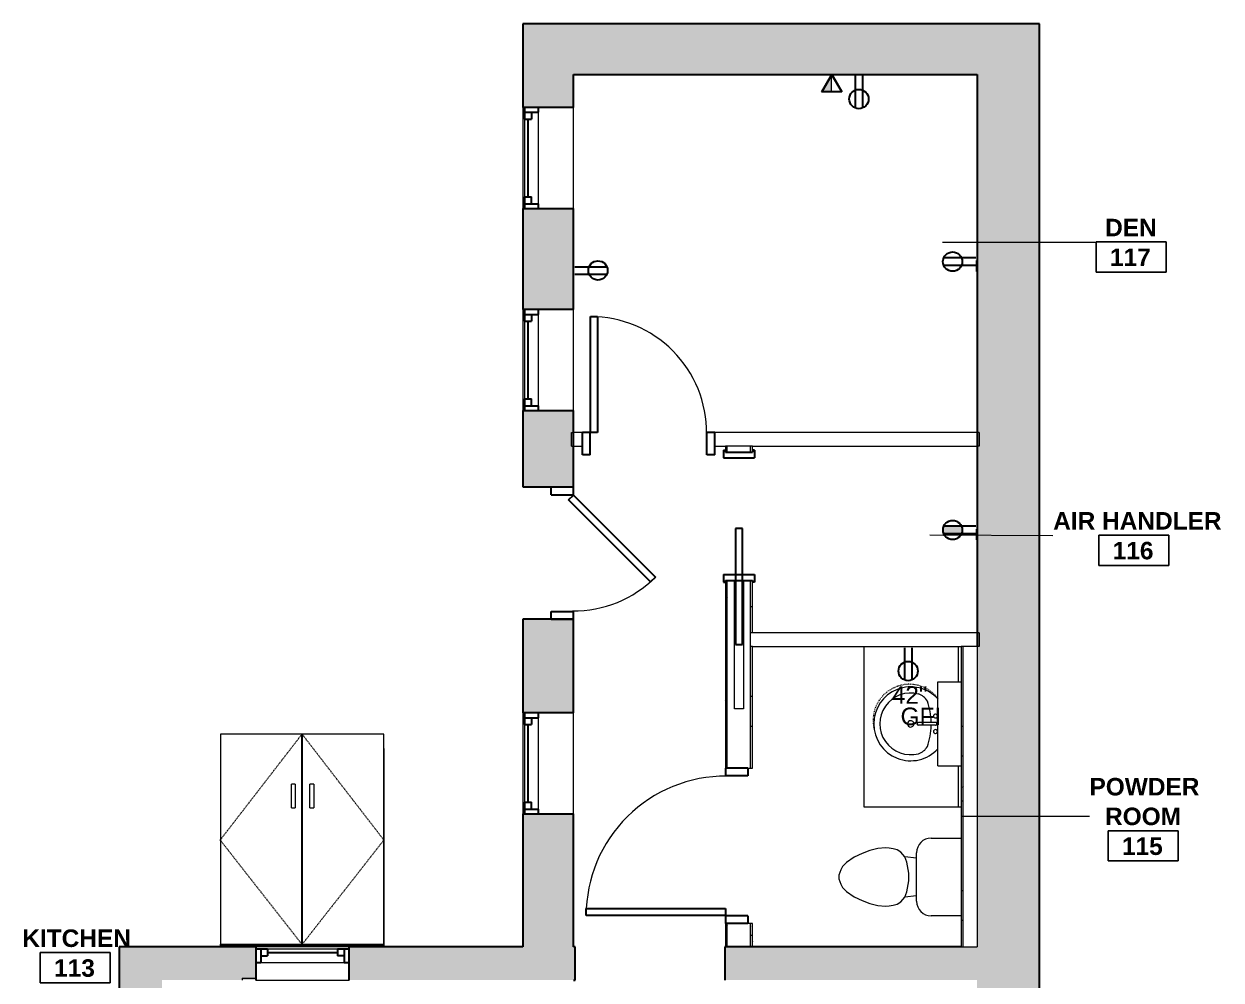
# Model space of a CAD drawing. Header units: inches. Extents: x -545 to 1062, y -2066 to -1239.
# Drawn here: x 753.8 to 1061.7, y -1670.4 to -1424.6 of the extents above; entities that cross this region are included whole.
import ezdxf

# ---------------------------------------------------------------- set-up
doc = ezdxf.new("R2010")
doc.units = ezdxf.units.IN
doc.header["$MEASUREMENT"] = 0
doc.linetypes.add('Dash', pattern=[0.25, 0.125, -0.125])
doc.linetypes.add('Dash dot dot', pattern=[0.8125, 0.25, -0.1875, 0, -0.1875, 0, -0.1875])
for name, color, linetype, lineweight in [('A-ANNO-NOTE', 131, 'Continuous', 40), ('A-AREA-IDEN', 2, 'Continuous', 9), ('A-DOOR', 31, 'Continuous', 18), ('A-DOOR-FRAM', 31, 'Continuous', 30), ('A-GENM', 13, 'Continuous', 18), ('A-GENM-HDLN', 13, 'Continuous', 18), ('A-GLAZ', 151, 'Continuous', 18), ('A-WALL', 113, 'Continuous', 18), ('A-WALL-PATT', 111, 'Continuous', 18), ('E-ELEC-FIXT', 91, 'Continuous', 9), ('G-ANNO-TEXT', 231, 'Continuous', 9), ('I-WALL', 2, 'Continuous', 18), ('P-SANR-FIXT', 6, 'Continuous', 9), ('Q-CASE', 31, 'Continuous', 9), ('Q-SPCQ', 91, 'Continuous', 9), ('S-STRS', 31, 'Continuous', 18)]:
    doc.layers.add(name, color=color, linetype=linetype, lineweight=lineweight)
doc.styles.add('Swis721 Lt BT', font='swissl.ttf', dxfattribs={"height": 4.5})
doc.styles.add('Swis721 Lt BT_B_1', font='', dxfattribs={"height": 4.5})
doc.styles.get('Swis721 Lt BT_B_1').set_extended_font_data('Swis721 Lt BT', bold=True)
pattern_1 = [(0, (0, 0), (15.36, 3.84), [0.634, -10.886, 0.634, -10.886, -61.44]), (0, (0, 0), (15.36, 3.84), [-23.04, 0.634, -22.406, 0.634, -10.886, -26.88]), (0, (0, 0), (15.36, 3.84), [-57.6, 0.634, -7.046, 0.634, -18.566]), (120, (5.76, 1.92), (-11.0055376, 11.38215), [0.634, -10.886, 0.634, -10.886, -61.44]), (120, (5.76, 1.92), (-11.0055376, 11.38215), [-23.04, 0.634, -22.406, 0.634, -10.886, -26.88]), (120, (5.76, 1.92), (-11.0055376, 11.38215), [-57.6, 0.634, -7.046, 0.634, -18.566]), (240, (7.68, 9.6), (-4.3544624, -15.22215), [0.634, -10.886, 0.634, -10.886, -61.44]), (240, (7.68, 9.6), (-4.3544624, -15.22215), [-23.04, 0.634, -22.406, 0.634, -10.886, -26.88]), (240, (7.68, 9.6), (-4.3544624, -15.22215), [-57.6, 0.634, -7.046, 0.634, -18.566])]

# ---------------------------------------------------------------- blocks, each defined once
blk = doc.blocks.new('Single Flush - D1 2_6_ X 8_ - NOT FR-6103073-1ST FLOOR - POWER _ SIGNAL')
at = {"layer": 'A-DOOR', "color": 8, "lineweight": 30}
for p, q in [((-7.41, -26.34), (13.67, -5.26)), ((13.67, -5.26), (14.91, -6.5)), ((14.91, -6.5), (-6.17, -27.58)), ((-6.17, -27.58), (-7.41, -26.34))]:
    blk.add_line(p, q, dxfattribs=at)
at = {"layer": 'A-DOOR', "lineweight": 9}
blk.add_arc((14.91, -6.5), 29.81, 179.5, 225, dxfattribs=at)
at = {"layer": 'A-DOOR-FRAM', "color": 8}
for p, q in [((-17, -0.75), (-17, -6.5)), ((-17, -0.75), (-15, -0.75)), ((-15, -0.75), (-15, -6.5)), ((15, -0.75), (15, -6.5)), ((15, -0.75), (17, -0.75)), ((17, -0.75), (17, -6.5)), ((-17, -6.5), (-15, -6.5)), ((15, -6.5), (17, -6.5))]:
    blk.add_line(p, q, dxfattribs=at)
blk = doc.blocks.new('Window-Double-Hung - 24_ x 5 1-5074222-1ST FLOOR - POWER _ SIGNAL')
at = {"layer": 'A-GLAZ', "color": 8, "lineweight": 30}
for p, q in [((-12, 4.25), (-12, -4.25)), ((-12, 3.75), (-9, 3.75)), ((-10.75, 3.75), (-10.75, 0.25)), ((-9, 3.75), (-9, 2)), ((9, 3.75), (12, 3.75)), ((9, 3.75), (9, 2)), ((10.75, 3.75), (10.75, 0.25)), ((12, -4.25), (12, 4.25)), ((-12, 0.25), (-10.75, 0.25)), ((-10.75, 2), (-9, 2)), ((-9, 2.875), (9, 2.875)), ((10.75, 2), (9, 2)), ((10.75, 0.25), (12, 0.25))]:
    blk.add_line(p, q, dxfattribs=at)
at = {"layer": 'A-GLAZ'}
for p, q in [((12, 4.25), (-12, 4.25)), ((-12, -4.25), (12, -4.25))]:
    blk.add_line(p, q, dxfattribs=at)
at = {"layer": 'A-GLAZ', "lineweight": 9}
for p, q in [((-9, 3.75), (9, 3.75)), ((-10.75, 0.25), (10.75, 0.25))]:
    blk.add_line(p, q, dxfattribs=at)
blk = doc.blocks.new('Window-Double-Hung - 26_ x 52_-5130561-1ST FLOOR - POWER _ SIGNAL')
at = {"layer": 'A-GLAZ', "color": 8, "lineweight": 30}
for p, q in [((-13, 6.5), (-13, -6.5)), ((13, -6.5), (13, 6.5)), ((-13, 6), (-10, 6)), ((-11.75, 6), (-11.75, 2.5)), ((-11.75, 4.25), (-10, 4.25)), ((-10, 6), (-10, 4.25)), ((-10, 5.125), (10, 5.125)), ((10, 6), (13, 6)), ((10, 6), (10, 4.25)), ((11.75, 4.25), (10, 4.25)), ((11.75, 6), (11.75, 2.5)), ((-13, 2.5), (-11.75, 2.5)), ((11.75, 2.5), (13, 2.5))]:
    blk.add_line(p, q, dxfattribs=at)
at = {"layer": 'A-GLAZ'}
for p, q in [((13, 6.5), (-13, 6.5)), ((-13, -6.5), (13, -6.5))]:
    blk.add_line(p, q, dxfattribs=at)
at = {"layer": 'A-GLAZ', "lineweight": 9}
for p, q in [((-10, 6), (10, 6)), ((-11.75, 2.5), (11.75, 2.5))]:
    blk.add_line(p, q, dxfattribs=at)
blk = doc.blocks.new('Single Flush - D1 3_ X 8_  - NOT FR-6103129-1ST FLOOR - POWER _ SIGNAL')
at = {"layer": 'A-DOOR', "lineweight": 30}
for p, q in [((16.15625, -3.5), (17.90625, -3.5)), ((16.15625, -39.3125), (16.15625, -3.5)), ((17.90625, -3.5), (17.90625, -39.3125)), ((17.90625, -39.3125), (16.15625, -39.3125))]:
    blk.add_line(p, q, dxfattribs=at)
at = {"layer": 'A-DOOR', "lineweight": 9}
blk.add_arc((17.90625, -3.5), 35.8125, 179.5, 270, dxfattribs=at)
at = {"layer": 'A-DOOR-FRAM'}
for p, q in [((-20, 2.25), (-20, -3.5)), ((-20, 2.25), (-18, 2.25)), ((-18, 2.25), (-18, -3.5)), ((18.000004, 2.25), (18.000004, -3.5)), ((18.000004, 2.25), (20.000004, 2.25)), ((20.000004, 2.25), (20.000004, -3.5)), ((-20, -3.5), (-18, -3.5)), ((18.000004, -3.5), (20.000004, -3.5))]:
    blk.add_line(p, q, dxfattribs=at)
blk = doc.blocks.new('Toilet-Domestic-3D - Toilet-Domestic-3D-V10-1ST FLOOR - POWER _ SIGNAL')
at = {"layer": 'P-SANR-FIXT'}
for p, q in [((-9.98, 11.75), (-9.98, 19.48)), ((9.98, 19.48), (9.98, 11.75)), ((6.25, 8.02), (-6.25, 8.02)), ((-4.86, 8.02), (-5.21, 5)), ((4.86, 8.02), (5.21, 5)), ((-6.4, 4), (-6.97, 3)), ((-5.21, 5), (-6.4, 4)), ((-3.84, 5.5), (-5.21, 5)), ((-1, 6), (-3.84, 5.5)), ((1, 6), (-1, 6)), ((3.84, 5.5), (1, 6)), ((5.21, 5), (3.84, 5.5)), ((6.4, 4), (5.21, 5)), ((6.97, 3), (6.4, 4)), ((-7.41, 1), (-7.5, 0)), ((-7.5, 0), (-7.33, -1.99)), ((-7.24, 2), (-7.41, 1)), ((-6.97, 3), (-7.24, 2)), ((7.24, 2), (6.97, 3)), ((7.41, 1), (7.24, 2)), ((7.33, -1.99), (7.5, 0)), ((7.5, 0), (7.41, 1)), ((-7.33, -1.99), (-6.79, -4)), ((6.79, -4), (7.33, -1.99)), ((-6.79, -4), (-6.06, -6)), ((-6.06, -6), (-5.13, -8)), ((5.13, -8), (6.06, -6)), ((6.06, -6), (6.79, -4)), ((-5.13, -8), (-3.74, -10)), ((3.74, -10), (5.13, -8)), ((-3.74, -10), (-2.74, -11)), ((-2.74, -11), (-1.87, -11.5)), ((-1.87, -11.5), (-0.5, -12)), ((-0.5, -12), (0.5, -12)), ((0.5, -12), (1.87, -11.5)), ((1.87, -11.5), (2.74, -11)), ((2.74, -11), (3.74, -10))]:
    blk.add_line(p, q, dxfattribs=at)
for centre, start, end in [((-6.25, 11.75), 180, 270), ((6.25, 11.75), 270, 360)]:
    blk.add_arc(centre, 3.73, start, end, dxfattribs=at)
blk = doc.blocks.new('storm doors - storm doors-5510351-1ST FLOOR - POWER _ SIGNAL')
at = {"layer": 'A-GENM', "lineweight": 9}
for p, q in [((21, 27.19), (-21, 27.19)), ((-21, 27.19), (0, 27.19)), ((-21, 27.19), (-21, 26.8)), ((0, 26.8), (-21, 26.8)), ((-21, 26.8), (-21, -27.19)), ((0, 26.8), (0, 27.19)), ((0, -27.19), (0, 26.8)), ((0.05, 27.19), (21, 27.19)), ((0.05, 27.19), (0.05, 26.8)), ((21, 26.8), (0.05, 26.8)), ((0.05, 26.8), (0.05, -27.19)), ((21, 27.19), (21, 26.8)), ((21, -27.19), (21, 26.8)), ((-3, -8.42), (-3, -8.28)), ((-2, -8.28), (-3, -8.28)), ((-3, -9.3), (-3, -8.42)), ((-2, -8.28), (-2, -8.42)), ((-2, -8.42), (-2, -9.3)), ((1.75, -8.42), (1.75, -8.28)), ((2.75, -8.28), (1.75, -8.28)), ((1.75, -9.3), (1.75, -8.42)), ((2.75, -8.28), (2.75, -8.42)), ((2.75, -8.42), (2.75, -9.3)), ((-3, -13.72), (-3, -9.3)), ((-2, -9.3), (-2, -13.72)), ((1.75, -13.72), (1.75, -9.3)), ((2.75, -9.3), (2.75, -13.72)), ((-3, -14.33), (-3, -13.72)), ((-3, -14.33), (-2, -14.33)), ((-2, -13.72), (-2, -14.33)), ((1.75, -14.33), (1.75, -13.72)), ((1.75, -14.33), (2.75, -14.33)), ((2.75, -13.72), (2.75, -14.33)), ((-21, -27.19), (0, -27.19)), ((0, -26.8), (0.05, -26.8)), ((0.05, -27.19), (21, -27.19))]:
    blk.add_line(p, q, dxfattribs=at)
at = {"layer": 'A-GENM-HDLN', "linetype": 'Dash', "lineweight": 9}
for p, q in [((-21.05, 0), (0, 26.86)), ((21.05, 0), (0, 26.86)), ((-21.05, 0), (0, -27.25)), ((21.05, 0), (0, -27.25))]:
    blk.add_line(p, q, dxfattribs=at)
blk = doc.blocks.new('PS - Power Device _Wall Base_ - Duplex-4862727-1ST FLOOR - POWER _ SIGNAL')
at = {"layer": 'E-ELEC-FIXT'}
for p, q in [((-102.49, -1821.34), (-102.68, -1821.34)), ((-102.49, -1821.34), (-102.49, -1824.09)), ((-102.68, -1824.09), (-102.49, -1824.09))]:
    blk.add_line(p, q, dxfattribs=at)
blk = doc.blocks.new('Single Flush - D1 2_6_ X 8_ - NOT FR-6102321-1ST FLOOR - POWER _ SIGNAL')
at = {"layer": 'A-DOOR', "lineweight": 30}
for p, q in [((13.15625, -1.75), (14.90625, -1.75)), ((13.15625, -31.5625), (13.15625, -1.75)), ((14.90625, -1.75), (14.90625, -31.5625)), ((14.90625, -31.5625), (13.15625, -31.5625))]:
    blk.add_line(p, q, dxfattribs=at)
at = {"layer": 'A-DOOR', "lineweight": 9}
blk.add_arc((14.90625, -1.75), 29.8125, 179.5, 270, dxfattribs=at)
at = {"layer": 'A-DOOR-FRAM'}
for p, q in [((-17, 4), (-17, -1.75)), ((-17, 4), (-15, 4)), ((-15, 4), (-15, -1.75)), ((15.000004, 4), (15.000004, -1.75)), ((15.000004, 4), (17.000004, 4)), ((17.000004, 4), (17.000004, -1.75)), ((-17, -1.75), (-15, -1.75)), ((15.000004, -1.75), (17.000004, -1.75))]:
    blk.add_line(p, q, dxfattribs=at)
blk = doc.blocks.new('Single Flush Pocket - D4 2_6_ X 8_-6084018-1ST FLOOR - POWER _ SIGNAL')
at = {"layer": 'A-DOOR', "lineweight": 30}
for p, q in [((3.1875, 0.875), (3.1875, -0.875)), ((33, 0.875), (3.1875, 0.875)), ((33, -0.875), (33, 0.875)), ((3.1875, -0.875), (33, -0.875))]:
    blk.add_line(p, q, dxfattribs=at)
at = {"layer": 'A-DOOR', "lineweight": 9}
blk.add_arc((33, 0.875), 29.8125, 180, 180.5, dxfattribs=at)
at = {"layer": 'A-DOOR-FRAM'}
for p, q in [((-17, 4), (-15, 4)), ((-17, 4), (-17, 3.5)), ((-17, 3.5), (-16.5, 3.5)), ((-16.5, -3.5), (-16.5, 3.5)), ((-15, -4), (-15, 4)), ((15.000004, -4), (15.000004, 4)), ((15.000004, 4), (17.000004, 4)), ((16.500004, 3.5), (17.000004, 3.5)), ((16.500004, -3.5), (16.500004, 3.5)), ((17.000004, 4), (17.000004, 3.5)), ((-17, -3.5), (-16.5, -3.5)), ((-17, -4), (-17, -3.5)), ((-17, -4), (-15, -4)), ((15.000004, -4), (17.000004, -4)), ((16.500004, -3.5), (17.000004, -3.5)), ((17.000004, -4), (17.000004, -3.5))]:
    blk.add_line(p, q, dxfattribs=at)
blk = doc.blocks.new('Vanity Counter Top w Round Sink Hole - 24_ Depth-5936526-1ST FLOOR - POWER _ SIGNAL')
at = {"layer": 'Q-CASE'}
for p, q in [((-10.99, -25), (-10.99, 0)), ((-52.26, -0.75), (-43.19, -0.75)), ((-21.56, -0.75), (-10.99, -0.75)), ((-52.26, -25), (-10.99, -25))]:
    blk.add_line(p, q, dxfattribs=at)
at = {"layer": 'Q-CASE', "linetype": 'Dash dot dot'}
for start, end in [(127.3121, 180), (180, 285.3017)]:
    blk.add_arc((-33.24, -13.33), 9.3, start, end, dxfattribs=at)
blk = doc.blocks.new('Sink Vanity-Round - 19_ x 19_-V21-1ST FLOOR - POWER _ SIGNAL')
at = {"layer": 'P-SANR-FIXT'}
for p, q in [((3.43, 9.73), (3.43, 5.36)), ((4.18, 9.73), (4.18, 5.36))]:
    blk.add_line(p, q, dxfattribs=at)
for centre, radius, start, end in [((3.81, 3.35), 9.5, 132.4165, 270), ((1.81, 9.73), 0.5, 360, 180), ((1.81, 9.73), 0.5, 180, 360), ((3.81, 9.73), 0.375, 360, 180), ((3.81, 3.35), 9.5, 270, 47.532), ((5.81, 9.73), 0.5, 360, 180), ((5.81, 9.73), 0.5, 180, 360), ((0.05, 4.11), 4.12, 120.7927, 162.1904), ((3.81, -9.17), 17.81, 91.2067, 109.2086), ((3.81, -9.17), 17.81, 70.7914, 88.7933), ((7.56, 4.11), 4.12, 17.8096, 59.2073), ((3.81, 3.35), 7.93, 165.3071, 14.6929), ((3.81, 3.35), 0.813, 360, 180), ((3.81, 3.35), 0.813, 180, 360), ((3.81, 5.36), 0.375, 180, 360)]:
    blk.add_arc(centre, radius, start, end, dxfattribs=at)
blk = doc.blocks.new('PS - Power Device _Wall Base_ - Dedicated Duplex-5686251-1ST FLOOR - POWER _ SIGNAL')
at = {"layer": 'E-ELEC-FIXT'}
for p, q in [((998.79, -1557.19), (998.79, -1554.44)), ((998.98, -1554.44), (998.79, -1554.44)), ((998.79, -1557.19), (998.98, -1557.19))]:
    blk.add_line(p, q, dxfattribs=at)
blk = doc.blocks.new('Medicine Cabinet Mirror - Medicine Cabinet Mirror-5858093-1ST FLOOR - POWER _ SIGNAL')
at = {"layer": 'Q-SPCQ'}
for p, q in [((0, 0), (21.625, 0)), ((0, 0), (0, -6)), ((21.625, 0), (21.625, -6)), ((21.625, -6), (0, -6))]:
    blk.add_line(p, q, dxfattribs=at)
blk = doc.blocks.new('Room Tag - Room Name and Number-3379422-1ST FLOOR - POWER _ SIGNAL')
at = {"layer": 'A-AREA-IDEN'}
for p, q in [((-0.1881, -0.1636), (-0.1881, -0.0018)), ((-0.1881, -0.0018), (0.1869, -0.0018)), ((0.1869, -0.0018), (-0.1881, -0.0018)), ((-0.1881, -0.0018), (-0.1881, -0.1636)), ((0.1869, -0.0018), (0.1869, -0.1636)), ((0.1869, -0.1636), (0.1869, -0.0018)), ((0.1869, -0.1636), (-0.1881, -0.1636)), ((-0.1881, -0.1636), (0.1869, -0.1636))]:
    blk.add_line(p, q, dxfattribs=at)

msp = doc.modelspace()

# ---------------------------------------------------------------- hatches: boundary and pattern name
at = {"layer": 'A-ANNO-NOTE', "lineweight": 9}
for points in [[(958.97, -1441.99), (961.55, -1441.99), (961.55, -1437.53)], [(990.21, -1554.89), (990.24, -1554.26), (990.2, -1554.54)], [(990.41, -1555.64), (990.24, -1554.26), (990.21, -1554.89)], [(990.41, -1555.64), (990.36, -1553.85), (990.24, -1554.26)], [(990.41, -1555.64), (990.42, -1553.73), (990.36, -1553.85)], [(990.41, -1555.64), (994.95, -1555.64), (990.42, -1553.73)], [(995.03, -1555.44), (995.05, -1555.38), (990.42, -1553.73)], [(995.05, -1555.38), (995.07, -1555.31), (990.42, -1553.73)], [(994.95, -1555.64), (994.98, -1555.58), (990.42, -1553.73)], [(994.98, -1555.58), (995, -1555.51), (990.42, -1553.73)], [(995, -1555.51), (995.03, -1555.44), (990.42, -1553.73)], [(995.07, -1555.31), (995.08, -1555.24), (990.42, -1553.73)], [(995.13, -1554.96), (995.14, -1554.89), (990.42, -1553.73)], [(995.14, -1554.89), (995.14, -1554.82), (990.42, -1553.73)], [(995.11, -1555.1), (995.12, -1555.03), (990.42, -1553.73)], [(995.12, -1555.03), (995.13, -1554.96), (990.42, -1553.73)], [(995.1, -1555.17), (995.11, -1555.1), (990.42, -1553.73)], [(995.08, -1555.24), (995.1, -1555.17), (990.42, -1553.73)], [(995.14, -1554.82), (995.15, -1554.75), (990.42, -1553.73)], [(995.15, -1554.75), (995.15, -1554.68), (990.42, -1553.73)], [(995.15, -1554.61), (995.14, -1554.54), (990.42, -1553.73)], [(995.14, -1554.54), (995.14, -1554.47), (990.42, -1553.73)], [(995.13, -1554.4), (995.12, -1554.33), (990.42, -1553.73)], [(995.12, -1554.33), (995.11, -1554.26), (990.42, -1553.73)], [(995.14, -1554.47), (995.13, -1554.4), (990.42, -1553.73)], [(995.11, -1554.26), (995.1, -1554.19), (990.42, -1553.73)], [(995.08, -1554.13), (995.07, -1554.06), (990.42, -1553.73)], [(995.07, -1554.06), (995.05, -1553.99), (990.42, -1553.73)], [(995.03, -1553.92), (995, -1553.86), (990.42, -1553.73)], [(995, -1553.86), (994.98, -1553.79), (990.42, -1553.73)], [(995.05, -1553.99), (995.03, -1553.92), (990.42, -1553.73)], [(995.1, -1554.19), (995.08, -1554.13), (990.42, -1553.73)], [(994.98, -1553.79), (994.95, -1553.73), (990.42, -1553.73)], [(995.15, -1554.68), (995.15, -1554.61), (990.42, -1553.73)]]:
    msp.add_hatch(color=256, dxfattribs=at).paths.add_polyline_path(points, flags=0)
at = {"layer": 'A-WALL-PATT', "lineweight": 9}
h = msp.add_hatch(color=7, dxfattribs=at)
h.paths.add_polyline_path([(882.14, -1661.91), (895.14, -1661.91), (895.14, -1627.71), (882.14, -1627.71)], flags=0)
h.paths.add_polyline_path([(882.14, -1601.71), (895.14, -1601.71), (895.14, -1577.61), (882.14, -1577.61)], flags=0)
h.paths.add_polyline_path([(882.14, -1543.61), (895.14, -1543.61), (895.14, -1523.98), (882.14, -1523.98), (882.14, -1533.15)], flags=0)
h.paths.add_polyline_path([(882.14, -1497.98), (895.14, -1497.98), (895.14, -1472.03), (882.14, -1472.03)], flags=0)
h.paths.add_polyline_path([(895.14, -1446.03), (895.14, -1424.56), (882.14, -1424.56), (882.14, -1446.03)], flags=0)
for points in [[(998.98, -1437.56), (1014.98, -1437.56), (1014.98, -1424.56), (895.14, -1424.56), (895.14, -1437.56), (949.84, -1437.56)], [(1014.98, -1929.91), (1014.98, -1437.56), (998.98, -1437.56), (998.98, -1929.91)], [(788.77, -1697.6), (789.27, -1697.6), (789.27, -1661.91), (778.27, -1661.91), (778.27, -1697.6), (783.77, -1697.6)], [(895.62, -1670.41), (895.62, -1661.91), (895.14, -1661.91), (895.14, -1670.41)], [(975.44, -1670.41), (998.98, -1670.41), (998.98, -1661.91), (934.09, -1661.91), (934.09, -1670.41), (969.69, -1670.41)]]:
    msp.add_hatch(color=7, dxfattribs=at).paths.add_polyline_path(points, flags=0)
h = msp.add_hatch(dxfattribs=at)
h.set_pattern_fill('FP_1', color=256, style=0, pattern_type=2)
h.set_pattern_definition(pattern_1)
h.paths.add_polyline_path([(934.72, -1661.91), (934.72, -1655.89), (934.22, -1655.89), (934.22, -1661.91)], flags=0)
h.paths.add_polyline_path([(934.72, -1615.89), (934.72, -1567.64), (934.22, -1567.64), (934.22, -1615.89)], flags=0)
h.paths.add_polyline_path([(934.72, -1534.64), (934.72, -1533.14), (934.22, -1533.15), (934.22, -1534.64)], flags=0)
h = msp.add_hatch(dxfattribs=at)
h.set_pattern_fill('FP_1', color=256, style=0, pattern_type=2)
h.set_pattern_definition(pattern_1)
h.paths.add_polyline_path([(940.72, -1661.91), (941.22, -1661.91), (941.22, -1655.89), (940.72, -1655.89)], flags=0)
h.paths.add_polyline_path([(940.72, -1615.89), (941.22, -1615.89), (941.22, -1584.64), (940.72, -1584.64), (940.72, -1614.61)], flags=0)
h.paths.add_polyline_path([(941.22, -1581.14), (941.22, -1567.64), (940.72, -1567.64), (940.72, -1581.14)], flags=0)
h.paths.add_polyline_path([(941.22, -1534.64), (941.22, -1533.14), (940.72, -1533.15), (940.72, -1534.64)], flags=0)
h = msp.add_hatch(dxfattribs=at)
h.set_pattern_fill('FP_1', color=256, style=0, pattern_type=2)
h.set_pattern_definition(pattern_1)
h.paths.add_polyline_path([(994.85, -1661.91), (995.35, -1661.91), (995.35, -1584.64), (994.85, -1584.64), (994.85, -1655.34)], flags=0)
h = msp.add_hatch(color=7, dxfattribs=at)
h.paths.add_polyline_path([(837.45, -1670.41), (895.14, -1670.41), (895.14, -1661.91), (837.45, -1661.91)], flags=0)
h.paths.add_polyline_path([(813.45, -1670.41), (813.45, -1661.91), (789.27, -1661.91), (789.27, -1670.41), (809.95, -1670.41)], flags=0)

# ---------------------------------------------------------------- linework, layer by layer
at = {"layer": 'A-ANNO-NOTE', "lineweight": 9}
for p, q in [((961.55, -1437.53), (958.97, -1441.99)), ((961.55, -1441.99), (961.55, -1437.53)), ((958.97, -1441.99), (961.55, -1441.99)), ((994.95, -1553.73), (990.42, -1553.73)), ((990.41, -1555.64), (994.95, -1555.64))]:
    msp.add_line(p, q, dxfattribs=at)
at = {"layer": 'A-ANNO-NOTE', "lineweight": 30}
for p, q in [((961.55, -1437.53), (958.97, -1441.99)), ((961.57, -1437.56), (958.99, -1442.03)), ((960.07, -1437.56), (963.07, -1437.56)), ((961.55, -1437.53), (964.13, -1441.99)), ((961.57, -1437.56), (964.14, -1442.03)), ((967.6, -1437.89), (967.6, -1446.15)), ((969.52, -1437.89), (969.52, -1446.15)), ((969.52, -1437.89), (969.52, -1446.15)), ((964.13, -1441.99), (958.97, -1441.99)), ((964.14, -1442.03), (958.99, -1442.03)), ((895.47, -1486.98), (903.73, -1486.98)), ((895.47, -1486.98), (903.73, -1486.98)), ((998.65, -1484.73), (990.39, -1484.73)), ((998.65, -1486.64), (990.39, -1486.64)), ((998.65, -1486.64), (990.39, -1486.64)), ((895.47, -1488.9), (903.73, -1488.9)), ((998.65, -1553.73), (990.39, -1553.73)), ((998.65, -1555.64), (990.39, -1555.64)), ((998.65, -1555.64), (990.39, -1555.64)), ((980.28, -1584.97), (980.28, -1593.23)), ((982.19, -1584.97), (982.19, -1593.23)), ((982.19, -1584.97), (982.19, -1593.23))]:
    msp.add_line(p, q, dxfattribs=at)
for centre, radius in [((968.56, -1443.87), 2.48), ((992.67, -1485.68), 2.48), ((901.45, -1487.94), 2.47), ((992.67, -1554.68), 2.47), ((981.23, -1590.95), 2.48)]:
    msp.add_circle(centre, radius, dxfattribs=at)
at = {"layer": 'A-ANNO-NOTE', "lineweight": 9}
for centre, radius, start, end in [((992.45, -1554.69), 2.25, 154.5156, 204.9234), ((992.67, -1554.68), 2.48, 337.2244, 22.7756)]:
    msp.add_arc(centre, radius, start, end, dxfattribs=at)
at = {"layer": 'A-AREA-IDEN'}
for p, q in [((990.1, -1480.7), (1029.56, -1480.7)), ((986.82, -1555.93), (1018.42, -1556.12)), ((995.03, -1628.3), (1027.87, -1628.3))]:
    msp.add_line(p, q, dxfattribs=at)
at = {"layer": 'A-WALL', "color": 8, "lineweight": 30}
for p, q in [((882.14, -1424.56), (882.14, -1446.03)), ((1014.98, -1424.56), (882.14, -1424.56)), ((1014.98, -1929.91), (1014.98, -1424.56)), ((895.14, -1446.03), (895.14, -1437.56)), ((895.14, -1437.56), (998.98, -1437.56)), ((998.98, -1437.56), (998.98, -1584.64)), ((882.14, -1472.03), (882.14, -1497.98)), ((895.14, -1497.98), (895.14, -1472.03)), ((882.14, -1523.98), (882.14, -1543.61)), ((895.14, -1543.61), (895.14, -1523.98)), ((882.14, -1543.61), (895.14, -1543.61)), ((895.14, -1577.61), (882.14, -1577.61)), ((882.14, -1577.61), (882.14, -1601.71)), ((895.14, -1601.71), (895.14, -1577.61)), ((882.14, -1627.71), (882.14, -1661.91)), ((895.14, -1661.91), (895.14, -1627.71)), ((778.27, -1661.91), (778.27, -1684.97)), ((813.45, -1661.91), (778.27, -1661.91)), ((882.14, -1661.91), (837.45, -1661.91))]:
    msp.add_line(p, q, dxfattribs=at)
at = {"layer": 'A-WALL'}
for p, q in [((894.64, -1529.64), (895.14, -1529.64)), ((999.48, -1529.64), (998.98, -1529.64)), ((894.64, -1533.14), (895.14, -1533.14)), ((941.22, -1533.14), (934.22, -1533.14)), ((934.72, -1534.64), (934.72, -1533.14)), ((940.72, -1534.64), (940.72, -1533.14)), ((999.48, -1533.14), (998.98, -1533.14)), ((934.72, -1615.89), (934.72, -1567.64)), ((940.72, -1615.89), (940.72, -1567.64)), ((941.22, -1581.14), (940.72, -1581.14)), ((999.48, -1581.14), (998.98, -1581.14)), ((941.22, -1584.64), (940.72, -1584.64)), ((999.48, -1584.64), (994.85, -1584.64)), ((995.35, -1661.91), (995.35, -1584.64)), ((934.72, -1661.91), (934.72, -1655.89)), ((940.72, -1661.91), (940.72, -1655.89)), ((994.85, -1661.91), (998.98, -1661.91)), ((809.95, -1669.91), (809.95, -1670.41))]:
    msp.add_line(p, q, dxfattribs=at)
at = {"layer": 'A-WALL', "color": 55}
msp.add_line((998.98, -1584.64), (998.98, -1661.91), dxfattribs=at)
at = {"layer": 'I-WALL', "lineweight": 9}
for p, q in [((894.64, -1533.14), (894.64, -1529.64)), ((999.48, -1529.64), (999.48, -1533.14)), ((999.48, -1581.14), (999.48, -1584.64)), ((809.95, -1669.91), (813.45, -1669.91))]:
    msp.add_line(p, q, dxfattribs=at)
at = {"layer": 'I-WALL'}
for p, q in [((897.47, -1529.64), (895.14, -1529.64)), ((897.47, -1533.14), (897.47, -1529.64)), ((998.98, -1529.64), (931.47, -1529.64)), ((931.47, -1529.64), (931.47, -1533.14)), ((895.14, -1533.14), (897.47, -1533.14)), ((931.47, -1533.14), (934.22, -1533.14)), ((934.22, -1533.14), (934.22, -1534.64)), ((941.22, -1534.64), (941.22, -1533.14)), ((941.22, -1533.14), (998.98, -1533.14)), ((934.22, -1534.64), (936.59, -1534.64)), ((936.59, -1534.64), (936.59, -1534.61)), ((936.59, -1534.61), (938.84, -1534.61)), ((938.84, -1534.61), (938.84, -1534.64)), ((938.84, -1534.64), (941.22, -1534.64)), ((934.22, -1567.64), (934.22, -1615.89)), ((936.59, -1567.64), (934.22, -1567.64)), ((936.59, -1600.64), (936.59, -1567.64)), ((941.22, -1567.64), (938.84, -1567.64)), ((938.84, -1567.64), (938.84, -1600.64)), ((941.22, -1581.14), (941.22, -1567.64)), ((998.98, -1581.14), (941.22, -1581.14)), ((941.22, -1584.64), (994.85, -1584.64)), ((941.22, -1615.89), (941.22, -1584.64)), ((994.85, -1584.64), (994.85, -1593.71)), ((938.84, -1600.64), (936.59, -1600.64)), ((934.22, -1615.89), (941.22, -1615.89)), ((994.85, -1615.34), (994.85, -1661.91)), ((934.22, -1655.89), (934.22, -1661.91)), ((941.22, -1655.89), (934.22, -1655.89)), ((941.22, -1661.91), (941.22, -1655.89))]:
    msp.add_line(p, q, dxfattribs=at)
at = {"layer": 'I-WALL', "color": 8, "lineweight": 30}
for p, q in [((895.62, -1661.91), (895.14, -1661.91)), ((895.62, -1670.41), (895.62, -1661.91)), ((994.85, -1661.91), (934.09, -1661.91)), ((934.09, -1661.91), (934.09, -1670.41)), ((895.14, -1670.41), (895.62, -1670.41))]:
    msp.add_line(p, q, dxfattribs=at)
at = {"layer": 'S-STRS', "lineweight": 9}
for p, q in [((846.49, -1610.91), (846.33, -1610.91)), ((846.49, -1661.91), (846.49, -1610.91)), ((804.49, -1661.91), (804.49, -1661.59)), ((806.49, -1661.91), (806.49, -1661.59)), ((844.49, -1661.91), (844.49, -1661.59))]:
    msp.add_line(p, q, dxfattribs=at)

# ---------------------------------------------------------------- block references
at = {"layer": 'A-AREA-IDEN', "xscale": 47.99999999999997, "yscale": 47.99999999999997, "zscale": 47.99999999999997}
for p in [(1038.59, -1480.51), (1039.29, -1555.93), (1041.68, -1631.94), (767, -1663.26)]:
    msp.add_blockref('Room Tag - Room Name and Number-3379422-1ST FLOOR - POWER _ SIGNAL', p, dxfattribs=at)
at = {"layer": 'A-DOOR'}
for name, p, rotation in [('Single Flush - D1 2_6_ X 8_ - NOT FR-6102321-1ST FLOOR - POWER _ SIGNAL', (914.47, -1531.39), 180), ('Single Flush Pocket - D4 2_6_ X 8_-6084018-1ST FLOOR - POWER _ SIGNAL', (937.72, -1551.14), 269.9999999999998), ('Single Flush - D1 2_6_ X 8_ - NOT FR-6103073-1ST FLOOR - POWER _ SIGNAL', (888.64, -1560.61), 89.99999999999993), ('Single Flush - D1 3_ X 8_  - NOT FR-6103129-1ST FLOOR - POWER _ SIGNAL', (937.72, -1635.89), 269.9999999999998)]:
    msp.add_blockref(name, p, dxfattribs=dict(at, rotation=rotation))
at = {"layer": 'A-GENM', "lineweight": 9, "rotation": 180}
msp.add_blockref('storm doors - storm doors-5510351-1ST FLOOR - POWER _ SIGNAL', (825.33, -1634.41), dxfattribs=at)
at = {"layer": 'A-GLAZ', "rotation": 89.99999999999993}
for p in [(888.64, -1459.03), (888.64, -1510.98), (888.64, -1614.71)]:
    msp.add_blockref('Window-Double-Hung - 26_ x 52_-5130561-1ST FLOOR - POWER _ SIGNAL', p, dxfattribs=at)
at = {"layer": 'A-GLAZ'}
msp.add_blockref('Window-Double-Hung - 24_ x 5 1-5074222-1ST FLOOR - POWER _ SIGNAL', (825.45, -1666.16), dxfattribs=at)
at = {"layer": 'E-ELEC-FIXT', "rotation": 180}
msp.add_blockref('PS - Power Device _Wall Base_ - Duplex-4862727-1ST FLOOR - POWER _ SIGNAL', (896.3, -3309.52), dxfattribs=at)
at = {"layer": 'E-ELEC-FIXT'}
msp.add_blockref('PS - Power Device _Wall Base_ - Dedicated Duplex-5686251-1ST FLOOR - POWER _ SIGNAL', (0, 0), dxfattribs=at)
at = {"layer": 'P-SANR-FIXT'}
for name, p, rotation in [('Sink Vanity-Round - 19_ x 19_-V21-1ST FLOOR - POWER _ SIGNAL', (978.52, -1600.72), 270.0270666870651), ('Toilet-Domestic-3D - Toilet-Domestic-3D-V10-1ST FLOOR - POWER _ SIGNAL', (975.38, -1643.91), 270)]:
    msp.add_blockref(name, p, dxfattribs=dict(at, rotation=rotation))
at = {"layer": 'Q-CASE', "rotation": 270.0000000000002}
msp.add_blockref('Vanity Counter Top w Round Sink Hole - 24_ Depth-5936526-1ST FLOOR - POWER _ SIGNAL', (994.85, -1636.9), dxfattribs=at)
at = {"layer": 'Q-SPCQ', "rotation": 90}
msp.add_blockref('Medicine Cabinet Mirror - Medicine Cabinet Mirror-5858093-1ST FLOOR - POWER _ SIGNAL', (988.85, -1615.34), dxfattribs=at)

# ---------------------------------------------------------------- texts
at = {"layer": 'A-ANNO-NOTE', "lineweight": 9, "insert": (977, -1594.88), "char_height": 4.5, "width": 10.302, "attachment_point": 1, "style": 'Swis721 Lt BT'}
msp.add_mtext('42"', dxfattribs=at)
at = {"layer": 'A-AREA-IDEN', "char_height": 4.5, "attachment_point": 1, "style": 'Swis721 Lt BT_B_1'}
for s, insert, width in [('DEN', (1031.9, -1474.66), 16.059), ('117', (1033.14, -1482.31), 12.726), ('AIR HANDLER', (1018.54, -1550.07), 50.1465), ('116', (1033.84, -1557.73), 12.726), ('POWDER', (1027.87, -1618.44), 33.33), ('ROOM', (1031.87, -1626.07), 23.7855), ('115', (1036.23, -1633.74), 12.726), ('KITCHEN', (753.38, -1657.4), 32.8755), ('113', (761.55, -1665.06), 12.726)]:
    msp.add_mtext(s, dxfattribs=dict(at, insert=insert, width=width))
at = {"layer": 'G-ANNO-TEXT', "color": 7, "insert": (979.27, -1600.35), "char_height": 4.5, "width": 11.9685, "attachment_point": 1, "style": 'Swis721 Lt BT'}
msp.add_mtext('GFI', dxfattribs=at)

doc.saveas('drawing.dxf')
